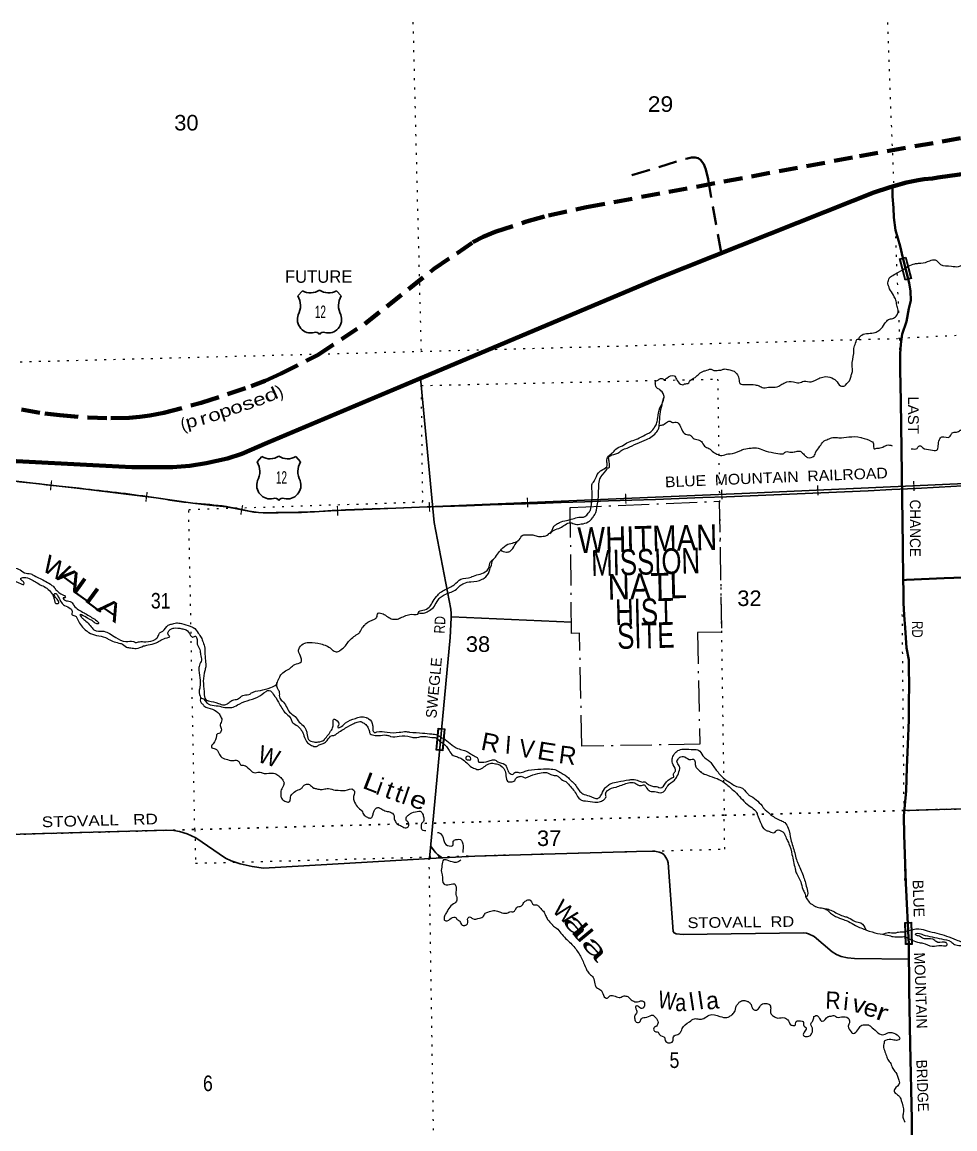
# Model space of a CAD drawing. Header units: feet. Extents: x 505285 to 763886, y -543582 to -353855.
# Drawn here: x 639044 to 649536, y -530933 to -518480 of the extents above; entities that cross this region are included whole.
import ezdxf
from ezdxf.enums import TextEntityAlignment as Align

# ---------------------------------------------------------------- set-up
doc = ezdxf.new("R2010")
doc.units = ezdxf.units.FT
doc.header["$LTSCALE"] = 70
for name, pattern in [('DOT_DASHED', [7.7, 5, -1.2, 0.3, -1.2]), ('DOTTED', [1.5, 0.3, -1.2]), ('MEDIUM_DASHED', [4.5, 3, -1.5])]:
    doc.linetypes.add(name, pattern=pattern)
for name, color, linetype, lineweight in [('16', 7, 'Continuous', 25), ('20', 7, 'Continuous', 70), ('26', 7, 'Continuous', 40), ('27', 7, 'Continuous', 13), ('29', 7, 'Continuous', 25), ('30', 7, 'Continuous', 13), ('31', 7, 'Continuous', 13), ('34', 7, 'Continuous', 25), ('39', 7, 'Continuous', 13), ('44', 7, 'DOT_DASHED', 13), ('49', 7, 'MEDIUM_DASHED', 70), ('50', 7, 'Continuous', 25), ('6', 7, 'DOTTED', 25), ('61', 7, 'Continuous', 13), ('7', 7, 'DOTTED', 13)]:
    doc.layers.add(name, color=color, linetype=linetype, lineweight=lineweight)
doc.layers.add('41', color=7, linetype='Continuous')

msp = doc.modelspace()

# ---------------------------------------------------------------- linework, layer by layer
at = {"layer": '16'}
for p, q in [((641687.7, -523427.62), (641739.01, -523368.86)), ((641930.77, -523362.89), (641930.49, -523363.09)), ((642122.86, -523368.77), (642174.25, -523427.62))]:
    msp.add_line(p, q, dxfattribs=at)
for centre, radius, start, end in [((641830.09, -523211.19), 182.07, 239.97227, 303.45418), ((642031.87, -523211.69), 181.52, 236.33975, 300.08743), ((642031.86, -523211.19), 182.07, 236.54582, 236.59441), ((641494.72, -523538.25), 222.05, 332.97043, 29.75871), ((642367.22, -523538.25), 222.05, 150.24129, 207.02957), ((641833.91, -523693.15), 151.42, 159.09177, 283.81923), ((642028.03, -523693.15), 151.42, 256.18077, 20.90823)]:
    msp.add_arc(centre, radius, start, end, dxfattribs=at)
for centre, major_axis, start_param, end_param in [((641889.25, -523891.96), (-19.56, 51.67), 4.95877769, 6.28318531), ((641972.7, -523891.96), (19.56, 51.67), 0, 1.32637542)]:
    msp.add_ellipse(centre, major_axis=major_axis, ratio=0.929097, start_param=start_param, end_param=end_param, dxfattribs=at)
at = {"layer": '20'}
for points in [[(648833.7, -520329.14), (648870.87, -520318.89), (648992.08, -520283.08), (649123.69, -520259), (649191.5, -520246.9), (649283.48, -520238.08), (649345.34, -520228.16), (651833.48, -519883.35), (651923.39, -519872.58), (652097.15, -519849.23), (652285.12, -519831.45), (652413.3, -519825.53), (652595.9, -519827.98), (652722.59, -519838.16), (652809.39, -519855.57), (653098.13, -519914.98), (653205.09, -519935.79), (653351.01, -519969.29), (653394.61, -519980.47)], [(636133.16, -523159.8), (636544.22, -523215.73), (637315.65, -523316.5), (638184.43, -523388.21), (638734.43, -523401.47), (638979.78, -523422.04), (639839.64, -523465.94), (640277.56, -523486.65), (640736.93, -523488.64), (640931.37, -523472.93), (641114.55, -523442.99), (641355.63, -523388.59), (641516.35, -523338.41), (641801.23, -523215.34), (643511, -522492.96), (643617.86, -522447.56), (646190.58, -521363.78), (648387.02, -520492.16), (648624.72, -520398.63), (648797.32, -520339.19), (648833.7, -520329.14)]]:
    msp.add_lwpolyline(points, dxfattribs=at)
at = {"layer": '26'}
for points in [[(648950.07, -521132.33), (648918.76, -520999.56), (648868.89, -520820.52), (648848.3, -520678.7), (648846.85, -520570.41), (648832.71, -520442.44), (648833.35, -520369.1), (648833.7, -520329.14)], [(648954.84, -524758.33), (648948.69, -524375.16), (648935.92, -523288.17), (648928.54, -522744.7), (648919.25, -522391.89), (648921.48, -522211.25), (648928.09, -522104.72), (648942.54, -521991.93), (648992.14, -521849.98), (649019.51, -521702.69), (649038.72, -521613.83), (649037.32, -521507.53), (649022.29, -521413.7), (648950.07, -521132.33)], [(648954.84, -524758.33), (648989.97, -524756.63), (649413.54, -524736.12), (649854.37, -524722.66)], [(649017.52, -528859.05), (648985.96, -528167.74), (648966.63, -527626.66), (648961.69, -527410.14), (648986.76, -527128.51), (648994.38, -526865.47), (649008.21, -526608.25), (649017.31, -526329.11), (649019.61, -526150.49), (649020.43, -525925.77), (649017.17, -525761.36), (649017.78, -525655.02), (648993.43, -525521.34), (648976.22, -525297.17), (648965.59, -525153.06), (648959.09, -525012.81), (648956.73, -524876.47), (648954.84, -524758.33)], [(649059.15, -532705.62), (649058.73, -532680.41), (649043.77, -531787.07), (649053.21, -530829.86), (649031.99, -529979.9), (649022.3, -529364.31), (649017.52, -528859.05)]]:
    msp.add_lwpolyline(points, dxfattribs=at)
at = {"layer": '29'}
msp.add_line((643874.24, -525170.17), (645223.53, -525230.88), dxfattribs=at)
at = {"layer": '29', "linetype": 'MEDIUM_DASHED', "lineweight": 35}
msp.add_lwpolyline([(645903.61, -520201.08), (646527.07, -520013.16), (646574.53, -520002.22), (646613.86, -520002.22), (646647.58, -520010.66), (646675.42, -520030.83), (646712.2, -520078.13), (646734.68, -520139.98), (646758.78, -520245.17), (646908.2, -521079)], dxfattribs=at)
at = {"layer": '29'}
for points in [[(643525.03, -522486.67), (643679.25, -524110.15), (643867.73, -525085.48), (643871.37, -525132.86), (643871.37, -525182.69), (643859.44, -525403.65), (643624.87, -527891.87)], [(648970.13, -527351.14), (651470.38, -527280.71)], [(638604.95, -527627.51), (640666.7, -527572.83), (640751.14, -527575), (640815.14, -527587.1), (640898.37, -527611.83), (640996.64, -527659.27), (641331.17, -527886.77), (641394.17, -527917.3), (641496.32, -527951.64), (641630.17, -527980.12), (641758.9, -527998.33), (643701.37, -527887.51), (644134.95, -527863.68), (644650.25, -527848.51), (645955.82, -527811.68), (646132.83, -527809.53), (646173.97, -527812.78), (646210.69, -527819.26), (646231.34, -527826.86), (646245.41, -527834.44), (646262.74, -527847.44), (646274.61, -527860.49), (646297.38, -527897.27), (646303.87, -527913.52), (646310.07, -527938.92), (646367.55, -528712), (646378.57, -528729.2), (646400.22, -528740.04), (646481.22, -528745.1), (647831.33, -528727.13), (647867.1, -528731.37), (647890.92, -528737.87), (647953.43, -528769.86), (648155.34, -528943.09), (648202.7, -528971.85), (648255.7, -528992.75), (648328.27, -529008.68), (648405.03, -529016.32), (649019.08, -529023.74)], [(643638.43, -527748.07), (643676.97, -527805.62), (643696.49, -527828.47), (643715.98, -527846.35), (643771.06, -527885.61)]]:
    msp.add_lwpolyline(points, dxfattribs=at)
at = {"layer": '31'}
for p, q in [((643799.57, -526430.44), (643775.19, -526679.25)), ((643750.06, -526551.19), (643750.45, -526551.23)), ((643775.19, -526679.25), (643700.55, -526671.94))]:
    msp.add_line(p, q, dxfattribs=at)
msp.add_lwpolyline([(643700.55, -526671.94), (643724.93, -526423.13), (643799.57, -526430.44)], dxfattribs=at)
msp.add_lwpolyline([(643709.29, -526664.75), (643732.11, -526431.87), (643790.82, -526437.62), (643768, -526670.5)], close=True, dxfattribs=at)
at = {"layer": '34'}
msp.add_lwpolyline([(651480.82, -523590.65), (647230.78, -523778.91), (642980.42, -523960.71), (642781.12, -523968.82), (642581.8, -523976.91), (642383.59, -523987.48), (642185.33, -523997.07), (642054.05, -523999.67), (641922.72, -524001.09), (641838.51, -524002.22), (641754.34, -524002.22), (641650.41, -523992.78), (641341.03, -523932.62), (641152.77, -523914.23), (640964.71, -523893.97), (640757.21, -523863.98), (640549.62, -523834.45), (640154.97, -523783.62), (639760.15, -523734.22), (639164.12, -523666.08), (638568.35, -523596.15)], dxfattribs=at)
msp.add_spline([(667851.07, -518801.31), (667360.82, -518963.27), (666901.41, -519085.96), (665932.35, -519391.09), (664837.83, -519724.22), (663857.01, -520037.75), (661182.33, -520883.73), (656947.65, -522181.83), (654639.87, -522896.06), (653017.61, -523408.31), (652878.63, -523452.78), (652741.52, -523493.19), (652653.75, -523507.98), (652512.13, -523532.47), (652279.95, -523547.77), (651863.06, -523556.82), (651480.75, -523580.84), (642980.61, -523957.79), (642582, -523974.32), (642185.53, -523994.8), (641922.92, -523999.03), (641754.48, -524000.3), (641341.08, -523931.04), (640964.79, -523892.7), (640549.7, -523833.51), (639760.27, -523733.93), (638568.49, -523596.83), (637754.35, -523477.97), (636928.53, -523369.51), (636546.21, -523331.38), (636141.15, -523271.89)], degree=3, dxfattribs=at)
at = {"layer": '39'}
for p, q in [((648884.74, -521302.14), (648942.98, -521269.34)), ((644071.76, -526743.63), (644053.71, -526740.26))]:
    msp.add_line(p, q, dxfattribs=at)
for points in [[(648942.98, -521269.34), (649083.84, -521199.23), (649125.78, -521193.8), (649153.83, -521192.84), (649255.2, -521165.38), (649313.04, -521155.4), (649372.92, -521205.47), (649495.95, -521225.35), (649578.38, -521230.58), (649613.83, -521211.34), (649642.38, -521166.3), (649673.56, -521139.19), (649715.97, -521147.78), (649771.43, -521185.97), (649817.58, -521186.42), (649823.67, -521188.21), (649863.33, -521174.85), (649886.76, -521156.02), (649911.58, -521119.12), (649926.99, -521100.57), (649966.21, -521015.09), (650020.51, -521019.27), (650054.23, -521008.1), (650092.37, -521008.82), (650166.65, -521010.32), (650222.47, -521000.42), (650288.9, -520948.08), (650335.18, -520952.52), (650451.94, -520964.6), (650459.95, -520964.33), (650520.2, -520966.3), (650591.99, -520953.85), (650609.88, -520949.24), (650639.13, -520924.21), (650703.31, -520924.04), (650735.64, -520930.96)], [(648454.79, -522047.97), (648464.07, -522025.62), (648487.29, -522000.79), (648562.88, -521982.21), (648640.76, -521971.55), (648680.14, -521950.19), (648722.93, -521910.67), (648768.76, -521843.01), (648790.26, -521826.25), (648836.01, -521814.68), (648875.19, -521787.31), (648896.98, -521720.45), (648883.06, -521664.83), (648873.06, -521607.06), (648847.39, -521559.85), (648845.18, -521553.92), (648800.5, -521479.29), (648789.33, -521445.61), (648780.77, -521429.87), (648783.76, -521399.72), (648804.23, -521352.94), (648821.86, -521340.32), (648884.74, -521302.14)], [(646185.95, -522515.46), (646217.33, -522494.37), (646235.23, -522489.75), (646267.7, -522500.67), (646295.27, -522485.72), (646376.6, -522458.92), (646403.94, -522496.06), (646450, -522552.61), (646476.31, -522559.73), (646496.08, -522551.05), (646541.82, -522539.48), (646551.3, -522523.13), (646613.91, -522476.93), (646658.7, -522437.35), (646715.79, -522405.36), (646727.74, -522402.95), (646793.37, -522386.71), (646825.91, -522399.63), (646845.95, -522398.95), (646903.98, -522394.99), (646939.71, -522383.76), (646990.08, -522390.07), (647038.64, -522402.45), (647063.23, -522417.64), (647105.89, -522492.33), (647119.82, -522547.96), (647184.35, -522557.8), (647290.81, -522562.21), (647333.3, -522572.79), (647382.14, -522593.18), (647460.14, -522586.53), (647470.16, -522586.19), (647556.11, -522577.27), (647579.67, -522562.45), (647622.94, -522536.94), (647720.91, -522527.61), (647781.43, -522537.59), (647837.06, -522521.68), (647919.47, -522526.9), (647961.08, -522511.47), (648018.29, -522483.49), (648084.01, -522469.24), (648171.12, -522494.34), (648197.84, -522513.48), (648249.98, -522571.81), (648270.22, -522577.14), (648298.14, -522572.19), (648305.88, -522563.91), (648359.79, -522497.97), (648370.32, -522453.54), (648382.98, -522413.04), (648380.59, -522343), (648398.14, -522210.17), (648403.63, -522135.86), (648423.63, -522075.08), (648438.7, -522046.51), (648454.79, -522047.97)], [(649042.97, -523280.04), (649048.39, -523280.08), (649112.44, -523275.91), (649129.72, -523253.29), (649147.62, -523248.67), (649176.48, -523271.74), (649263.39, -523290.84), (649331.79, -523296.54), (649348.18, -523247.9), (649361.83, -523177.32), (649390.86, -523146.28), (649477.15, -523147.37), (649490.56, -523128.88), (649505.71, -523102.32), (649553.52, -523092.69), (649596.99, -523073.19), (649606.8, -523066.85), (649661.54, -523024.92), (649713.02, -523005.15), (649810.72, -522987.82), (649916.44, -522970.21), (649996.2, -522897.39), (650031.72, -522880.17), (650135.84, -522874.64), (650253.89, -522924.74), (650278.2, -522931.93), (650299.9, -522921.18), (650355.69, -522851.17), (650389.44, -522781.92), (650433.42, -522718.31), (650439.22, -522712.11), (650454.98, -522703.56), (650543.61, -522714.58), (650577.61, -522711.43), (650613.06, -522692.2), (650645.28, -522637.02), (650695.87, -522591.23), (650755.1, -522563.17), (650867.23, -522557.38), (650912.07, -522577.9), (650962.08, -522574.21), (651052.18, -522569.16), (651110.7, -522579.2), (651195.32, -522590.36), (651203.95, -522608.1), (651208.16, -522613.96), (651238.6, -522683.06), (651264.92, -522690.18), (651278.74, -522683.71), (651322.48, -522672.21), (651389.56, -522697.99), (651533.33, -522679.11), (651595.38, -522675), (651653.83, -522683.05), (651765.89, -522675.24), (651815.58, -522661.54), (651844.07, -522614.5), (651844.85, -522578.41), (651882.18, -522497), (651893.73, -522482.59), (651923.38, -522469.57), (651929.39, -522469.36), (652045.88, -522473.43), (652096.31, -522481.75), (652173.97, -522465.1), (652287.43, -522439.22), (652299.38, -522436.81), (652300.78, -522418.74), (652328.01, -522393.77), (652375.55, -522376.13), (652386.34, -522339.71), (652423.32, -522306.4), (652461.53, -522309.12), (652517.83, -522313.22), (652567.44, -522297.52), (652575.4, -522295.24), (652699.21, -522279.04), (652723.59, -522288.23), (652756.81, -522321.17), (652801.77, -522345.69), (652820.08, -522353.08), (652869.69, -522337.39), (652900.87, -522310.29), (652922.02, -522283.52), (653008.54, -522232.51), (653049.74, -522205.07), (653076.26, -522218.2), (653086.89, -522235.87), (653107.14, -522241.2), (653113.15, -522240.99), (653144.93, -522231.9), (653179.06, -522232.75), (653216.72, -522219.47), (653299.79, -522184.6), (653350.44, -522140.81), (653455.85, -522055.1)], [(645305.49, -524049.92), (645373.47, -524043.61), (645412.32, -524006.24), (645435.2, -523971.4), (645448.44, -523888.81), (645456.5, -523772.33), (645450.18, -523704.42), (645460.97, -523668), (645478.25, -523645.37), (645482.05, -523639.23), (645527.2, -523551.55), (645558.38, -523524.45), (645619.13, -523482.32), (645626.12, -523452.04), (645621.43, -523432.16), (645627.67, -523379.85), (645682.07, -523327.93), (645720.78, -523286.55), (645795.61, -523245.94), (645864.45, -523205.54), (645935.83, -523181.09), (646068.02, -523116.51), (646115.3, -523090.87), (646157.67, -523039.34), (646161.47, -523033.2), (646183.95, -522986.36), (646194.13, -522931.92), (646218.43, -522820.91), (646264.63, -522705.14), (646252.98, -522657.45), (646199.04, -522605.18), (646184.67, -522595.65), (646167.08, -522550.16), (646166.4, -522530.15), (646175.94, -522515.81), (646177.94, -522515.73)], [(645635.55, -523375.58), (645657.05, -523358.83), (645744.31, -523329.82), (645791.31, -523296.18), (645850.66, -523272.13), (645961.24, -523220.3), (646066.06, -523176.68), (646183.42, -523088.56), (646204.09, -523047.79), (646213.72, -522977.34), (646223.93, -522864.8), (646248.37, -522757.78), (646260.55, -522703.27)], [(646217.09, -523017.3), (646254.96, -523010), (646303.96, -522976.29), (646331.87, -522971.34), (646370.49, -522986.05), (646402.41, -522980.97), (646424.93, -522994.23), (646472.01, -523080.79), (646519.52, -523121.25), (646559.8, -523125.9), (646580.72, -523151.24), (646684.61, -523197.81), (646720.58, -523252.69), (646767.55, -523277.14), (646819.07, -523317.48), (646874.2, -523345.66), (646884.28, -523347.32)], [(646880.4, -523351.46), (646914.67, -523356.31), (646982.26, -523338), (647006.3, -523337.18), (647115.47, -523303.43), (647163.01, -523285.8), (647242.81, -523273.08), (647304.93, -523270.98), (647382.02, -523296.42), (647499.38, -523326.5), (647592.1, -523339.39), (647612, -523334.71), (647619.61, -523322.43), (647633.36, -523313.95), (647695.75, -523319.85), (647729.67, -523314.7), (647735.68, -523314.5), (647787.57, -523306.73), (647814.16, -523321.86), (647847.45, -523356.79), (647878.25, -523377.79), (647951.91, -523361.27), (647972.45, -523316.49), (648018.42, -523252.84), (648054.79, -523201.52), (648108, -523173.67), (648163.48, -523153.76), (648231.82, -523157.45), (648343.81, -523147.65), (648476.39, -523153.19), (648488.55, -523156.78), (648598.25, -523197.14), (648614.82, -523212.61), (648622.94, -523274.44), (648627.16, -523280.31), (648645.12, -523277.7), (648695.07, -523272.01), (648756.37, -523245.89), (648816.41, -523241.86), (648831.35, -523249.56)], [(644978.82, -524235.29), (645027.68, -524197.57), (645096.93, -524169.18), (645151.93, -524135.27), (645213.36, -524113.15), (645266.07, -524129.4), (645332.19, -524127.16), (645411.65, -524104.43), (645458.23, -524058.77), (645484.99, -524019.8), (645513.71, -523920.66), (645528.56, -523767.89), (645543.55, -523619.12), (645554.75, -523594.69), (645625.95, -523506.14), (645633.63, -523495.85), (645641.57, -523493.59), (645649.96, -523445.22), (645642.38, -523399.39), (645635.55, -523375.58)], [(640932.88, -525276.46), (640968.88, -525290.76), (641025.3, -525356.97), (641056.99, -525403.97), (641078.8, -525455.33), (641097.22, -525524.82), (641098.65, -525566.85), (641106.01, -525664.77), (641108.39, -525734.81), (641097.87, -525779.24), (641081.73, -525893.99), (641089.77, -526011.93), (641100.37, -526087.7), (641115.15, -526109.23), (641133.38, -526114.63), (641141.46, -526116.36), (641250.82, -526146.7), (641313.55, -526162.62), (641353.27, -526151.25), (641370.83, -526136.63), (641414.02, -526109.12), (641465.77, -526097.35), (641487.4, -526084.6), (641540.48, -526052.75), (641608.25, -526040.43), (641618, -526032.08), (641723.24, -526000.48), (641840.42, -525966.45), (641903.45, -525932.26), (641925.64, -525877.41), (641929.45, -525871.27), (641953.99, -525826.36), (642004.59, -525780.57), (642063.6, -525746.51), (642110.39, -525706.86), (642181.63, -525678.4), (642184.21, -525636.24), (642153.36, -525555.14), (642164.15, -525518.72), (642224.56, -525466.59), (642274.44, -525458.88), (642403.42, -525476.55), (642519.6, -525530.71), (642542.4, -525551.98), (642586.95, -525564.49), (642628.34, -525543.06), (642634.22, -525538.85), (642680.94, -525497.2), (642715.43, -525449.95), (642816.9, -525366.38), (642842.26, -525345.48), (642872.41, -525288.36), (642891.83, -525269.67), (642913.11, -525246.91), (643005.78, -525199.69), (643031.22, -525180.8), (643047.61, -525132.16), (643073.59, -525129.28), (643181.89, -525187.72), (643238.48, -525199.82), (643290.23, -525188.05), (643300.11, -525183.71), (643361.39, -525157.59), (643421.1, -525143.55), (643502.83, -525128.75), (643502.63, -525122.75), (643551.91, -525097.04), (643622.94, -525062.58), (643657.43, -525015.33), (643703.14, -524943.67), (643734.1, -524910.55), (643850.06, -524840.51), (643905.2, -524810.59), (643977.3, -524748.05), (644094.82, -524724.04), (644104.7, -524719.69), (644251.33, -524666.64), (644290.11, -524627.26), (644313.64, -524552.33), (644356.42, -524512.82), (644402.46, -524451.16), (644435.22, -524411.98), (644507.51, -524355.43), (644634.17, -524305.07), (644676.48, -524251.54), (644716.56, -524250.18), (644786.74, -524249.81), (644837.39, -524264.12), (644903.64, -524265.88), (644963, -524241.83), (644968.81, -524235.63), (644986.49, -524225.01), (645020.37, -524159.75), (645045.67, -524136.86), (645086.93, -524111.42), (645168.33, -524086.62), (645305.49, -524049.92)], [(644423.4, -524418.39), (644490.48, -524444.17), (644528.28, -524434.87), (644545.9, -524422.25), (644599.34, -524342.3), (644622.36, -524311.48)], [(643503.31, -525128.39), (643559.07, -525130.86), (643610.48, -525109.08), (643669.15, -525065.02), (643711.05, -524999.49), (643745.61, -524954.24), (643792.75, -524924.6), (643856.05, -524898.41), (643913.33, -524872.43), (643971.73, -524820.37), (644012.99, -524794.93), (644090.59, -524776.27), (644220.07, -524749.84), (644241.64, -524735.09), (644297.35, -524663.08), (644311.74, -524614.5), (644315.55, -524608.37), (644339, -524531.44), (644350.61, -524519.02)], [(638346.91, -524754.56), (638437.58, -524707.41), (638548.62, -524669.58), (638645.84, -524638.24), (638752.12, -524578.54), (638810.08, -524572.56), (638858.65, -524584.94), (638972.35, -524625.16), (639002.75, -524634.15), (639070.37, -524675.94), (639141.04, -524689.56), (639179.8, -524708.29), (639310.41, -524773.99), (639378.11, -524817.76), (639411.26, -524848.7), (639415.47, -524854.56), (639455.04, -524897.3), (639508.22, -524927.55), (639528.8, -524942.88), (639529.35, -524958.9), (639505.24, -524957.7), (639511.86, -524975.51), (639538.46, -524990.64), (639597.17, -525006.68), (639626.59, -525045.76), (639739.66, -525126.07), (639852.32, -525194.37), (639870.75, -525205.77), (639902.24, -525246.78), (639894.36, -525251.05), (639857.76, -525236.26), (639851.54, -525230.46), (639747.17, -525169.89), (639694.26, -525147.64), (639713.45, -525181.05), (639736.18, -525200.32), (639831.75, -525297.25), (639850.47, -525316.65), (639963.41, -525334.86), (640026.48, -525360.77), (640096.18, -525404.49), (640210.09, -525450.71), (640296.31, -525449.79), (640320.69, -525458.99), (640362.56, -525451.56), (640430.82, -525453.25), (640436.83, -525453.04), (640540.2, -525425.5), (640571.23, -525394.4), (640595.71, -525347.48), (640625.28, -525332.46), (640687.22, -525266.24), (640724.88, -525252.95), (640778.63, -525241.11), (640837.01, -525247.14), (640934.76, -525276.65)], [(638346.2, -524792.65), (638414.05, -524782.34), (638447.64, -524767.17), (638496.98, -524743.46), (638526.96, -524740.44), (638588.39, -524718.33), (638661.84, -524695.8), (638708.06, -524698.23), (638812.87, -524712.72), (638922.56, -524753.07), (639032.46, -524799.44), (639062.79, -524806.42), (639059.82, -524778.47), (639030.89, -524753.41), (639028.47, -524741.47), (639034.28, -524735.26), (639068.14, -524728.1), (639139.02, -524747.73), (639247.46, -524810.18), (639306.65, -524840.23), (639364.53, -524890.35), (639398.77, -524953.31), (639408.09, -524991.06), (639423.14, -525020.6), (639455.06, -525015.51), (639437.53, -524972.03), (639406.1, -524933.02), (639403.55, -524917.08), (639423.32, -524908.39), (639444.38, -524937.73), (639450.66, -524945.53), (639484.98, -525010.49), (639520.2, -525043.35), (639589.68, -525081.07), (639607.08, -525120.55), (639601.89, -525144.76), (639636.5, -525159.62), (639672.4, -525212.5), (639710.58, -525273.31), (639768.66, -525329.44), (639793.32, -525346.63), (639880.77, -525381.74), (639979.83, -525404.43), (640012.51, -525421.35), (640148.59, -525470.83), (640156.67, -525472.56), (640218.22, -525512.55), (640264.64, -525520.99), (640327.02, -525526.89), (640410.35, -525500.02), (640460.1, -525488.32), (640551.72, -525465.17), (640673.96, -525406.94), (640703.67, -525395.92), (640684.69, -525368.51), (640689.67, -525338.29), (640716.77, -525309.32), (640750.49, -525298.16), (640838.99, -525305.18), (640887.62, -525319.56), (640935.68, -525376.03), (640940.03, -525385.9), (640957.19, -525397.32)], [(640957.86, -525398.24), (640958.54, -525399.3), (640990.25, -525388.2), (641009.24, -525415.61), (641011.93, -525435.55), (641013.43, -525479.57), (641041.59, -525540.73), (641051.52, -525596.49), (641059.65, -525658.33), (641037.52, -525715.17), (641032.46, -525743.39), (641042.36, -525857.26), (641043.98, -525963.39), (641035.46, -526007.75), (641051.42, -526081.11)], [(641052.01, -526081.32), (641090.83, -526102.04), (641128.39, -526144.85), (641159.07, -526161.84), (641249.77, -526174.8), (641322.52, -526190.36), (641364.66, -526190.93), (641400.79, -526191.72), (641466.02, -526163.46), (641576.72, -526115.63), (641691.7, -526075.67), (641787.76, -526010.3), (641805.45, -525999.69), (641835.71, -526004.68), (641877.56, -526055.34), (641883.84, -526063.14), (641939.14, -526155.43), (642021.23, -526268.86), (642064.95, -526315.45), (642082.42, -526356.94), (642098.92, -526370.4), (642152.45, -526410.66), (642192.22, -526459.4), (642254.82, -526589.51), (642297.92, -526618.11), (642354.5, -526630.21), (642386.02, -526613.11), (642431.62, -526597.55), (642474.54, -526562.03), (642530.86, -526508.03), (642564.72, -526500.87), (642570.6, -526496.66), (642682.41, -526422.76), (642774.94, -526371.53), (642826.42, -526351.76), (642854.47, -526350.81), (642881, -526363.94), (642899.44, -526375.33), (642930.85, -526414.34), (642950.59, -526463.76), (642953.14, -526479.7), (643000.11, -526504.15), (643056.41, -526508.26), (643136.42, -526501.54), (643174.9, -526512.25), (643189.13, -526517.78), (643285.3, -526514.53), (643411.94, -526522.25), (643440.26, -526529.31), (643530.21, -526520.25), (643566.22, -526517.03), (643650.91, -526530.19), (643701.21, -526534.49), (643752.99, -526582.82), (643779.59, -526597.95), (643846.43, -526675.83), (643890.42, -526730.43), (643941.18, -526748.74), (643988.02, -526769.2), (644045.76, -526815.33), (644051.98, -526821.13), (644097.48, -526861.66), (644148.39, -526883.97), (644166.7, -526891.37), (644194.61, -526886.42), (644251.55, -526850.43), (644306.71, -526820.51), (644367.01, -526824.48), (644395.34, -526831.53), (644476.14, -526906.93), (644516.36, -527027.79), (644544.47, -527028.83), (644584.07, -527013.47), (644606.96, -526978.63), (644618.84, -526974.23), (644626.79, -526971.95), (644664.71, -526966.66), (644701.39, -526983.45), (644735.11, -526972.29), (644844.22, -526936.53), (644923.95, -526921.82), (644962.37, -526930.53), (645017.35, -526954.71), (645055.55, -526957.43), (645084.29, -526976.49), (645135.81, -527016.82), (645160.19, -527026.02), (645189.27, -527055.08), (645275.23, -527164.36), (645311.2, -527219.24), (645345.94, -527238.09), (645374.19, -527243.15), (645380.21, -527242.95), (645487.01, -527257.36), (645550.92, -527249.18), (645590.24, -527225.81), (645613.26, -527194.99)], [(641907.51, -525927.27), (641910.75, -525970.07), (641929.81, -525999.48), (641936.77, -526027.3), (641940.75, -526085.26), (641982.47, -526131.93), (642064.98, -526257.36), (642114.35, -526293.75), (642160.62, -526356.29), (642216.56, -526408.49), (642235.69, -526439.89), (642247.06, -526479.58), (642265.55, -526551.08), (642324.68, -526579.12), (642374.83, -526579.43), (642440.21, -526555.18), (642446.01, -526548.97), (642522.74, -526446.2), (642543.14, -526397.42), (642543.03, -526335.31), (642548.63, -526323.11), (642568.81, -526326.43), (642601.24, -526395.45), (642595.51, -526403.67), (642595.99, -526417.67), (642614.02, -526417.06), (642682.44, -526364.66), (642793.07, -526314.83), (642850.69, -526298.85), (642915.08, -526304.68), (642923.23, -526308.41), (642941.61, -526317.81), (642986.27, -526392.43), (642987.84, -526438.45), (643005.03, -526471.93), (643034.95, -526466.91), (643149.42, -526471.05), (643285.81, -526470.43), (643363.81, -526463.78), (643402.08, -526468.49), (643548.89, -526479.55), (643653.55, -526490.03), (643710.06, -526500.14), (643765.32, -526532.33), (643802.07, -526551.11), (643876.37, -526612.71), (643882.53, -526616.5), (643927.69, -526647.03), (643990.55, -526666.94), (644045.4, -526687.11), (644100.73, -526721.31), (644153.91, -526751.56), (644172.82, -526776.97), (644177.79, -526804.84), (644185.88, -526806.58), (644285.78, -526795.17), (644335.46, -526781.47), (644375.87, -526790.12), (644394.38, -526803.52), (644473.62, -526832.89), (644497.01, -526872.17), (644501.36, -526882.04), (644512.41, -526911.72), (644522.9, -526925.38), (644565.66, -526943.97), (644575.26, -526931.62), (644594.89, -526918.94), (644641.25, -526925.38), (644702.88, -526909.27), (644844.52, -526886.44), (644974.82, -526884.03), (645053.5, -526897.39), (645106.68, -526927.65), (645190.88, -526984.91), (645224.24, -527021.83), (645230.38, -527025.63), (645307.99, -527125.18), (645349.36, -527161.85), (645422.44, -527187.42), (645519.64, -527214.19), (645550.81, -527187.08), (645594.16, -527105.47), (645629.14, -527072.24), (645668.38, -527046.86), (645745.98, -527028.21), (645869.59, -527005.99), (645911.6, -527002.56), (645978.25, -527016.34), (646020.88, -527030.93), (646046.85, -527028.04), (646088.02, -527058.7), (646094.1, -527060.5), (646132.78, -527077.22), (646193.23, -527085.19), (646219.68, -527096.31), (646291.64, -527029.77), (646376.01, -526974.82)], [(641051.8, -526075.32), (641056, -526139.28), (641080.79, -526160.49), (641089.21, -526172.22), (641186.81, -526210.99), (641258.85, -526264.64), (641284.4, -526307.85), (641291.22, -526331.66), (641271.03, -526386.44), (641275.65, -526404.32), (641283.36, -526454.14), (641256.34, -526485.11), (641232.64, -526495.93), (641230.98, -526506), (641192.05, -526599.49), (641178.56, -526615.97), (641174.77, -526622.11), (641173.23, -526636.18), (641216.06, -526656.77), (641255.83, -526705.51), (641289.6, -526754.45), (641354.6, -526778.3), (641419.19, -526790.13), (641461.2, -526786.7), (641483.99, -526807.96), (641498.97, -526835.5), (641541.39, -526844.09), (641567.92, -526857.21), (641632.07, -526915.14), (641648.44, -526924.6), (641710.41, -526918.5), (641734.66, -526923.69), (641742.82, -526927.42), (641845.2, -526929.96), (641897.64, -526938.2), (641942.94, -526972.73), (641976.29, -527009.66), (641989.41, -527041.28), (641980.62, -527077.63), (641954.48, -527134.62), (641954.12, -527182.71), (641956.8, -527202.65), (641988.15, -527239.65), (642032.84, -527256.17), (642044.79, -527253.77), (642060.14, -527233.21), (642072.19, -527174.7), (642078, -527168.5), (642105.22, -527143.53), (642164.37, -527113.48), (642188.01, -527100.66), (642207.16, -527073.96), (642256.64, -527054.26), (642274.87, -527059.64), (642324.32, -527098.04), (642358.73, -527106.89), (642407.15, -527115.26), (642460.97, -527105.43), (642490.95, -527102.41), (642565.84, -527121.91), (642573.86, -527121.64), (642676.24, -527124.18), (642770.27, -527116.99), (642780.9, -527134.66), (642769.48, -527211.17), (642783.13, -527258.8), (642827.39, -527321.41), (642873.11, -527367.94), (642881.94, -527391.68), (642900.65, -527411.08), (642937.47, -527431.88), (642969.67, -527434.8), (642988.67, -527404.09), (642999.4, -527365.67), (643028.02, -527322.62), (643060.01, -527319.54), (643068.16, -527323.27), (643111.12, -527347.86), (643163.83, -527364.1), (643210.6, -527382.56), (643223.23, -527400.16), (643228.39, -527434.04), (643241.78, -527473.66), (643277.21, -527512.53), (643299.51, -527519.78), (643352.57, -527546.03), (643374.54, -527543.29), (643391.75, -527518.66), (643390.86, -527492.65), (643363.59, -527457.5), (643376.18, -527415.01), (643383.99, -527408.73), (643411.29, -527385.78), (643488.67, -527361.11), (643520.73, -527360.03), (643543.45, -527379.29), (643558.98, -527422.84)], [(644053.71, -526740.26), (644039.43, -526747.42), (644036.25, -526771.57), (644068.71, -526782.49), (644086.74, -526781.88), (644085.85, -526755.87), (644071.43, -526743.42)], [(645613.26, -527194.99), (645607.96, -527157.1), (645628.91, -527124.33), (645725.92, -527086.98), (645848.78, -527042.76), (645878.62, -527035.74), (645930.93, -527039.98), (645967.73, -527060.77), (646002.2, -527071.63), (646040, -527062.33), (646063, -527089.6), (646071.42, -527101.34), (646104.57, -527132.27), (646175.03, -527139.9), (646203.43, -527148.95), (646270.93, -527128.64), (646286.07, -527102.08), (646305.16, -527073.39), (646381.18, -527008.71), (646409.94, -526969.66), (646437.61, -526898.6), (646442.59, -526868.38), (646421.12, -526827.04), (646411.82, -526789.29), (646415.62, -526783.15), (646442.65, -526752.19), (646496.67, -526748.35), (646563.88, -526778.13), (646595.8, -526773.05), (646622.85, -526860.28), (646643.77, -526885.61), (646683.13, -526922.35), (646752.41, -526954.06), (646860.03, -526992.49), (646945.88, -527039.67), (646983.04, -527070.47), (647078.27, -527157.4), (647217.35, -527294.94), (647283.24, -527344.8), (647310.72, -527385.94), (647312.93, -527391.87), (647359.02, -527508.52), (647382.56, -527551.8), (647413.43, -527574.8), (647451.98, -527587.52), (647508.56, -527599.62), (647535.66, -527570.65), (647561.77, -527571.77), (647592.37, -527586.77), (647619.44, -527615.91), (647645.59, -527677.13), (647669.26, -527724.41), (647703.48, -527845.46), (647739.05, -528006.54), (647741.4, -528016.47), (647757.06, -528064.02), (647802.2, -528152.65), (647825.17, -528238.03), (647846.7, -528281.37), (647859.38, -528332.01)], [(646376.01, -526974.82), (646370.78, -526938.94), (646391.86, -526910.18), (646367.3, -526836.88), (646356.97, -526769.11), (646375.43, -526722.41), (646396.59, -526695.64), (646449.73, -526665.8), (646481.65, -526660.71), (646487.67, -526660.51), (646600.14, -526664.71), (646650.5, -526671.01), (646700.83, -526735.43), (646779.28, -526800.88), (646814.92, -526845.76), (646892.53, -526945.31), (646973.19, -527016.71), (647010.07, -527039.5), (647063.39, -527073.76), (647134.33, -527095.4), (647154.78, -527106.73), (647213.2, -527172.87), (647241.86, -527189.93), (647380.67, -527319.46), (647384.88, -527325.33), (647455.25, -527389.06), (647466.03, -527403.39)], [(643537.46, -527497.7), (643539.71, -527563.74), (643552.08, -527573.33), (643586.28, -527575.58)], [(643558.98, -527422.84), (643562.42, -527464.79), (643537.46, -527497.7)], [(647466.7, -527403.71), (647580.2, -527464.96), (647623.09, -527487.56), (647661.26, -527548.37), (647689.74, -527677.63), (647734.92, -527826.36), (647753.54, -527901.86), (647777.55, -527959.16), (647834.49, -528099.47), (647873.32, -528238.4), (647872.11, -528320.58), (647860.5, -528332.99)], [(643717.67, -527597.39), (643747.93, -527610.77), (643784.3, -527677.66), (643797.76, -527719.28), (643869.04, -527750.92), (643886.87, -527744.31), (643893.32, -527698.01), (643922.75, -527678.98), (643985.21, -527686.88), (644000.53, -527724.43), (644000.3, -527823.9)], [(643977.65, -527910.77), (643935.42, -527932.99), (643897.36, -527934.28), (643826.34, -527910.64), (643784.13, -527908.07), (643766.15, -527968.77), (643760.73, -528045.09), (643769.76, -528074.84), (643789.4, -528180.36), (643811.72, -528187.61), (643887.51, -528175.03), (643905.62, -528176.42), (643920.26, -528193.96), (643926.21, -528309.95), (643928.42, -528315.88), (643930.33, -528371.91), (643881.54, -528411.63), (643833.36, -528469.36), (643810.68, -528510.2), (643792.08, -528552.91), (643795.24, -528586.86), (643825.5, -528591.84), (643886.45, -528555.72), (643926.73, -528560.36), (643931.07, -528570.24), (643961.95, -528593.23), (643985.35, -528632.5), (644005.86, -528645.83), (644021.89, -528645.29), (644027.83, -528643.09), (644053.33, -528626.2), (644061.03, -528557.82), (644076.79, -528549.27), (644111.53, -528568.13), (644189.53, -528561.48), (644232.93, -528539.97), (644257.75, -528503.07), (644283.52, -528494.19), (644345.09, -528476.08), (644377.27, -528478.99), (644423.97, -528495.44), (644494.5, -528505.07), (644542.11, -528489.43), (644576.18, -528488.28), (644595.32, -528461.58), (644599.12, -528455.44), (644604.73, -528443.24), (644660.28, -528425.33), (644687.03, -528386.35), (644722.28, -528361.12), (644756.27, -528357.97), (644773.05, -528379.44), (644790.04, -528406.9), (644840.53, -528417.22), (644867.54, -528444.36), (644907.03, -528485.08), (644932.72, -528532.3), (644954.32, -528577.65), (645008.53, -528637.92), (645012.74, -528643.78), (645053.89, -528674.45), (645104.03, -528732.85), (645214.17, -528845.32), (645300, -528950.6), (645360.05, -529064.77), (645397.05, -529149.66), (645426.46, -529188.73), (645465.96, -529229.47), (645484.51, -529302.97), (645505.98, -529344.31), (645555.09, -529372.7), (645569.87, -529394.24), (645604.17, -529459.19), (645624.41, -529464.51), (645639.96, -529449.96), (645645.77, -529443.76), (645685.49, -529432.39), (645744.35, -529452.44), (645772.47, -529453.49), (645814.06, -529438.06), (645856.41, -529444.64)], [(647860.27, -528331.79), (647898.27, -528381.8), (647945.64, -528418.26), (647988.47, -528438.85), (648049.05, -528450.83), (648101.96, -528473.07), (648149.54, -528515.54), (648192.56, -528542.13), (648284.1, -528579.1), (648338.94, -528599.29), (648418.71, -528644.66), (648542.84, -528696.56), (648666.48, -528734.45), (648779.5, -528754.66), (648842.23, -528770.58), (648914.56, -528774.13), (648920.57, -528773.94), (648973.94, -528769.31)], [(648051.82, -528451.41), (648113.64, -528462.66), (648166.55, -528484.91), (648292.88, -528542.74), (648337.51, -528557.26), (648413.13, -528598.77), (648477.94, -528616.62), (648533.46, -528692.17)], [(648721.59, -528743.66), (648786.5, -528724.38), (648862.83, -528727.81), (648900.63, -528718.51), (648973.97, -528716.03)], [(648973.23, -528716.05), (649096.02, -528683.85), (649132.08, -528682.63), (649225.14, -528705.52), (649332.34, -528731.95), (649441.76, -528764.31), (649551.52, -528806.67), (649685.46, -528852.23), (649713.92, -528863.28), (649745.47, -528906.29), (649800.11, -528920.47), (649806.12, -528920.26), (649840.59, -528931.12), (649876.38, -528921.9), (649910.58, -528924.74), (649978.05, -528962.53), (649999.19, -528993.87), (649991.99, -529018.15), (649983.33, -529058.51), (649994.17, -529082.19), (649982.56, -529094.6), (649958.65, -529099.42), (649950.5, -529095.7), (649948.01, -529081.75), (649901.62, -529015.2), (649834.35, -528983.43), (649826.27, -528981.69), (649808.02, -528976.3), (649802.43, -528988.51), (649850.35, -529040.98), (649856.92, -529051.76), (649860.91, -529056.65), (649861.59, -529076.66), (649837.62, -529079.47), (649789.42, -529019), (649785.08, -529009.13), (649766.77, -529001.74), (649778.77, -529059.43), (649791.67, -529085.04), (649825.94, -529160.17)], [(648973.94, -528769.31), (649135.33, -528836.78), (649175.67, -528843.44), (649281.15, -528877.93), (649387.21, -528870.33), (649447.17, -528864.3), (649446.62, -528848.29), (649420.03, -528833.16), (649323.53, -528826.4), (649309.02, -528812.87), (649208.1, -528794.25), (649159.54, -528781.87), (649136.88, -528764.6), (649100.41, -528753.83), (649096.2, -528747.96), (649091.98, -528742.09), (649117.76, -528733.2), (649178.48, -528749.18), (649281.61, -528773.73), (649384.68, -528796.29), (649494.1, -528828.65), (649531.18, -528857.45), (649595.84, -528871.29), (649648.28, -528879.53), (649689.99, -528926.2), (649731.93, -529038.97), (649772.8, -529119.73), (649805.87, -529148.67), (649812.03, -529152.46), (649903.81, -529197.45), (650033.75, -529243.13), (650143.17, -529275.49), (650225.99, -529292.72), (650247.96, -529289.98), (650253.91, -529287.77), (650236.85, -529258.3), (650179.94, -529236.18), (650175.52, -529224.31), (650193.28, -529215.69), (650305.55, -529213.9), (650418.43, -529230.11), (650529.65, -529256.4), (650549.14, -529239.72), (650577.53, -529248.78), (650633.32, -529296.97), (650641.54, -529302.7), (650685.72, -529363.32), (650694.63, -529389.06), (650711.2, -529404.53), (650729.84, -529421.92), (650811.49, -529463.24), (650836.42, -529488.44), (650854.99, -529503.84), (650899.68, -529520.36), (650945.76, -529518.79), (651019.08, -529492.28), (651049.77, -529451.17), (651066.64, -529416.54), (651135.88, -529388.15), (651141.96, -529389.95), (651236.67, -529402.78), (651319.97, -529434.02), (651373.5, -529474.28), (651419.85, -529480.72), (651519.9, -529473.33), (651634.87, -529433.38), (651676.74, -529425.96), (651773.39, -529436.71), (651839.98, -529448.48), (651913.2, -529478.06), (651981.02, -529525.86), (652004.63, -529571.13), (652010.95, -529639.03), (651992.89, -529697.74), (651991.22, -529707.82), (651997.07, -529761.71), (652059.29, -529821.71), (652117.02, -529867.84), (652182.09, -529893.69), (652196.32, -529899.22), (652294.42, -529893.9), (652423.56, -529857.48), (652512.9, -529800.5)], [(645856.41, -529444.64), (645885.48, -529473.71), (645924.43, -529498.43), (645950.76, -529505.55), (646016.53, -529493.3), (646034.83, -529500.71), (646045.88, -529530.38), (646042.62, -529552.53), (646015.45, -529579.49), (645999.29, -529576.03), (645960.2, -529547.3), (645954.19, -529547.51), (645944.79, -529565.85), (645958.79, -529623.48), (645933.97, -529660.38), (645935.12, -529694.4), (645952.51, -529733.89), (645976.7, -529737.07), (645996.32, -529724.38), (646013.2, -529689.75), (646068.96, -529677.85), (646140.4, -529655.4), (646167.27, -529678.53), (646197.29, -529735.61), (646178.62, -529776.31), (646166.8, -529782.72), (646160.86, -529784.92), (646148.06, -529821.42), (646172.79, -529840.62), (646197.03, -529845.81), (646212.01, -529873.35), (646271.34, -529907.4), (646276.37, -529937.29), (646295.15, -529958.69), (646307.38, -529964.29), (646355.26, -529956.65), (646368.6, -529936.17), (646367.72, -529910.15), (646378.98, -529887.73), (646432.4, -529865.88), (646453.56, -529839.13), (646457.35, -529832.99), (646468.36, -529802.56), (646550.05, -529727.67), (646607.06, -529693.69), (646655.35, -529698.06), (646711.24, -529690.17), (646772.19, -529654.04), (646893.02, -529667.98), (646971.64, -529679.34), (647001.34, -529668.32), (647032.65, -529645.22), (647063.41, -529606.12), (647068.47, -529577.9), (647072.07, -529565.76), (647092.88, -529528.99), (647118.11, -529504.09), (647151.69, -529488.93), (647196.05, -529495.45), (647222.64, -529510.57), (647243.56, -529535.9), (647269.51, -529591.12), (647303.78, -529595.98), (647323.47, -529585.29), (647359.83, -529533.97), (647385.54, -529523.09), (647421.67, -529523.86), (647441.9, -529529.19), (647463.1, -529562.53), (647460.86, -529614.7), (647461.21, -529624.7), (647469.91, -529644.44), (647502.84, -529669.38), (647543.53, -529686.03), (647617.66, -529683.51), (647642.18, -529696.71), (647656.55, -529706.24), (647686.5, -529761.32), (647722.91, -529770.11), (647736.93, -529769.64), (647749.53, -529727.14), (647777.24, -529716.18), (647799.41, -529719.44), (647829.74, -529726.43), (647837.38, -529774.25), (647864.59, -529807.39), (647862.79, -529813.45), (647847.44, -529834.01), (647833.05, -529882.58), (647879.54, -529893.03), (647901.44, -529888.28), (647928.4, -529855.31), (647935.52, -529829.03), (647932.57, -529801.08), (647918.57, -529743.45), (647937.79, -529718.76), (647948.17, -529670.32)], [(647948.17, -529670.32), (647971.87, -529659.5), (647992.05, -529662.83), (648036.16, -529721.43), (648042.24, -529723.24), (648108.66, -529670.9), (648142.52, -529663.74), (648184.52, -529660.32), (648194.88, -529669.99), (648261.21, -529673.76), (648335.88, -529687.25), (648351.33, -529728.8), (648337.01, -529779.37), (648369.25, -529842.39), (648381.81, -529857.99), (648405.78, -529855.18), (648454.24, -529805.46), (648469.45, -529780.9), (648489.08, -529768.21), (648547.04, -529762.25), (648553.05, -529762.04), (648589.86, -529782.83), (648653.89, -529836.77), (648723.43, -529876.48), (648782.79, -529852.44), (648826.87, -529850.94), (648902.43, -529890.46), (648912.92, -529904.13), (648913.54, -529922.13), (648891.97, -529936.89), (648835.61, -529930.78), (648753.66, -529939.56), (648741.91, -529947.98), (648740.53, -529966.06), (648736.86, -529976.19), (648760.98, -530095.58), (648780.99, -530153.01), (648814.62, -530197.95), (648836.63, -530255.31), (648870.18, -530298.25), (648905.31, -530387.21), (648912.27, -530415.02), (648856.62, -530489.03), (648851.23, -530507.24), (648855.71, -530521.11), (648903.09, -530557.58), (648931.04, -530612.72), (648957.45, -530740.05), (648952.52, -530772.27), (648950.79, -530780.34), (648956.3, -530824.23), (648974.93, -530856.66)]]:
    msp.add_spline(points, degree=3, dxfattribs=at)
at = {"layer": '44'}
msp.add_lwpolyline([(645209.37, -523941.04), (646885.23, -523870.08), (646909.79, -525345.78), (646639.42, -525349.59), (646665.15, -526605.4), (645340.93, -526627.86), (645312.87, -525357), (645224.93, -525358.06)], close=True, dxfattribs=at)
at = {"layer": '49'}
msp.add_lwpolyline([(639037.14, -522840.24), (639300.53, -522883.89), (639466.3, -522903.57), (639785.68, -522929.65), (640041.36, -522938.08), (640245.88, -522932.74), (640368.67, -522921.24), (640481.98, -522907.79), (640636.51, -522876.87), (641056.44, -522764.65), (641621.51, -522576.4), (641776.04, -522517.36), (641957.02, -522435.48), (642372.81, -522222.31), (642897.75, -521874.74), (643672.71, -521260.86), (644112.27, -520957.07), (644230, -520897.64), (644364.86, -520841.41), (644717.03, -520725.11), (644966.12, -520655.86), (645390.37, -520563.08), (648463.79, -519988.65), (650357.62, -519648.3)], dxfattribs=at)
at = {"layer": '50'}
for p, q in [((642145.68, -521560.83), (642196.99, -521502.07)), ((642388.75, -521496.1), (642388.47, -521496.3)), ((642580.84, -521501.98), (642632.23, -521560.83))]:
    msp.add_line(p, q, dxfattribs=at)
for centre, radius, start, end in [((642288.06, -521344.41), 182.07, 239.97227, 303.45418), ((642489.84, -521344.91), 181.52, 236.33975, 300.08743), ((642489.83, -521344.41), 182.07, 236.54582, 236.59441), ((641952.69, -521671.46), 222.05, 332.97043, 29.75871), ((642825.19, -521671.46), 222.05, 150.24129, 207.02957), ((642291.88, -521826.37), 151.42, 159.09177, 283.81923), ((642486, -521826.37), 151.42, 256.18077, 20.90823)]:
    msp.add_arc(centre, radius, start, end, dxfattribs=at)
for centre, major_axis, start_param, end_param in [((642347.22, -522025.18), (-19.56, 51.67), 4.95877769, 6.28318531), ((642430.67, -522025.18), (19.56, 51.67), 0, 1.32637542)]:
    msp.add_ellipse(centre, major_axis=major_axis, ratio=0.929097, start_param=start_param, end_param=end_param, dxfattribs=at)
at = {"layer": '6'}
for p, q in [((654273.34, -527200.18), (648959.63, -527351.29)), ((648960.74, -527351.28), (646938.39, -527405.51)), ((644119.97, -527480.91), (640985.75, -527565.31)), ((646935.06, -527404.7), (644119.97, -527480.91)), ((640973.73, -527565.48), (638436.46, -527633.54))]:
    msp.add_line(p, q, dxfattribs=at)
at = {"layer": '61'}
for p, q in [((648913.28, -521141.86), (648985.94, -521123.28)), ((648975.21, -521384.06), (648913.28, -521141.86)), ((648971.96, -528610.42), (649046.92, -528607.98)), ((648980.08, -528860.28), (648971.96, -528610.42))]:
    msp.add_line(p, q, dxfattribs=at)
for points in [[(648980.98, -521374.32), (648923.01, -521147.63), (648980.16, -521133.01), (649038.14, -521359.7)], [(648980.21, -528618.15), (649039.18, -528616.23), (649046.78, -528850.11), (648987.81, -528852.02)]]:
    msp.add_lwpolyline(points, close=True, dxfattribs=at)
for points in [[(648985.94, -521123.28), (649047.88, -521365.48), (648975.21, -521384.06)], [(649046.92, -528607.98), (649055.04, -528857.85), (648980.08, -528860.28)]]:
    msp.add_lwpolyline(points, dxfattribs=at)
at = {"layer": '7'}
for p, q in [((648901.57, -522036.79), (654210.7, -521765.98)), ((640986, -527565.81), (640917.62, -523964.17)), ((643700.64, -532839.48), (643622.31, -527874.79))]:
    msp.add_line(p, q, dxfattribs=at)
for points in [[(648168.83, -494405.97), (648171.87, -495598.65), (648276.76, -500923.53), (648404.56, -506238.12), (648518.07, -511464.46), (648712.18, -516806.52), (648846.57, -520328.6)], [(643534.57, -522176.51), (643404.04, -516926.3), (643223.97, -511654.28), (643088.31, -506720.1)], [(648864, -520785.42), (648911.97, -522042.52), (648914.52, -522317.55)], [(638706.7, -522310.25), (643526.83, -522184.79), (648889.79, -522039.26)], [(640917.62, -523964.17), (643550.49, -523878.96), (643533.93, -522569.22), (646867.32, -522496.4), (646940.13, -527400.48)], [(648940.79, -525146.51), (648961.55, -527382.41), (648971.48, -528185.76)], [(640986.5, -527565.56), (640995.21, -527944.47), (646947.21, -527784.92), (646940.32, -527412.18)]]:
    msp.add_lwpolyline(points, dxfattribs=at)

# ---------------------------------------------------------------- texts
at = {"layer": '16', "width": 0.6}
msp.add_text('12', height=140, dxfattribs=at).set_placement((641960.67, -523673.39), align=Align.CENTER)
at = {"layer": '27'}
for s, rotation, width, p in [('LAST', 270, 1.05, (649008.93, -522901.98)), ('CHANCE', 270, 0.95, (649029.49, -524174.98)), ('RD', 270, 0.8, (649054.26, -525313.48)), ('BRIDGE', 272, 0.95, (649111.97, -530450.01))]:
    msp.add_text(s, height=120.3, rotation=rotation, dxfattribs=dict(at, width=width)).set_placement(p, align=Align.CENTER)
for s, p in [('BLUE', (649067.28, -528343.38)), ('MOUNTAIN', (649091.85, -529378.8))]:
    msp.add_text(s, height=120.3, rotation=272, dxfattribs=at).set_placement(p, align=Align.CENTER)
at = {"layer": '30'}
for s, rotation, width, p in [('RD', 86.91, 0.85, (643801.77, -525264.36)), ('STOVALL   RD', 1.519, 1.2, (639918.92, -527522.63)), ('STOVALL  RD', 0.763, 1.15, (647129.29, -528666.99))]:
    msp.add_text(s, height=120, rotation=rotation, dxfattribs=dict(at, width=width)).set_placement(p, align=Align.CENTER)
msp.add_text('SWEGLE', height=120, rotation=84.615, dxfattribs=at).set_placement((643734.63, -525975.7), align=Align.CENTER)
at = {"layer": '34', "width": 1.1}
msp.add_text('BLUE  MOUNTAIN  RAILROAD', height=120.3, rotation=2.376, dxfattribs=at).set_placement((647530.13, -523663.19), align=Align.CENTER)
at = {"layer": '34'}
for rotation, p in [(353.338, (639362.62, -523747.28)), (2.402, (649076.72, -523754.29)), (352.522, (640435.49, -523877.34)), (2.313, (645835.52, -523896.75)), (2.313, (646915.9, -523849.54)), (2.402, (647996.41, -523803.16)), (348.856, (641502.95, -524023.32)), (2.313, (643627.04, -523989.18)), (2.313, (644731.24, -523939.79)), (2.187, (642594.05, -524033.58))]:
    msp.add_text('I', height=110.3, rotation=rotation, dxfattribs=at).set_placement(p, align=Align.CENTER)
at = {"layer": '41'}
for s, rotation, width, p in [('W', 330.69, 1.15, (639376.37, -524713.23)), ('A', 323.69, 1.65, (639529.78, -524823.2)), ('L', 324.69, 1.7, (639688.81, -524945.37)), ('L', 323.69, 1.75, (639830.05, -525058.55)), ('A', 325.69, 1.55, (639981.31, -525169.97)), ('R', 348.69, 1.05, (644294.45, -526684.81)), ('I', 355.69, 0.95, (644503.77, -526711.32)), ('V', 352.69, 0.95, (644708.78, -526755.01)), ('E', 350.69, 1.15, (644928.24, -526785.72))]:
    msp.add_text(s, height=200.5, rotation=rotation, dxfattribs=dict(at, width=width)).set_placement(p, align=Align.CENTER)
for s, rotation, width, p in [('W', 341.925, 0.95, (641678.9, -526798.62)), ('L', 338.857, 1.3, (642858.14, -527093.22)), ('t', 339.865, 1.1, (643108.96, -527196.74)), ('t', 340.674, 1.05, (643216.38, -527238.07)), ('e', 337.882, 1.25, (643383.56, -527289.74)), ('a', 310.08, 1.95, (645113.75, -528599.15)), ('l', 310.649, 1.65, (645212.28, -528717.98)), ('l', 309.649, 1.6, (645273.52, -528784.16)), ('a', 311.198, 2, (645322.28, -528850.74)), ('W', 350.997, 0.8, (646186.51, -529568.87)), ('R', 357.954, 0.9, (648077.41, -529581.2)), ('a', 1.236, 0.85, (646391.5, -529610.52)), ('v', 345.866, 1.1, (648365.81, -529607.32)), ('e', 344.377, 1.1, (648491.81, -529646.06)), ('r', 340.042, 1.35, (648633.73, -529693.11))]:
    msp.add_text(s, height=195.4, rotation=rotation, dxfattribs=dict(at, width=width)).set_placement(p)
msp.add_text('R', height=200.5, rotation=352.69, dxfattribs=at).set_placement((645167.86, -526828.21), align=Align.CENTER)
for s, rotation, p in [('i', 340.197, (643009.72, -527163.2)), ('l', 341.107, (643300.59, -527268.45)), ('W', 316.565, (644992.84, -528480.24)), ('l', 8.7, (646564.12, -529603.66)), ('l', 8.472, (646662.24, -529590.22)), ('i', 354.409, (648274.38, -529594.78)), ('a', 6.858, (646747.32, -529593.48))]:
    msp.add_text(s, height=195.4, rotation=rotation, dxfattribs=at).set_placement(p)
at = {"layer": '44'}
for s, width, p in [('WHITMAN', 0.85, (645295.76, -524455.73)), ('MISSION', 0.75, (645448.38, -524711.68)), ('NATL', 0.9, (645632.42, -524981.12)), ('HIST', 0.75, (645717.71, -525264.03)), ('SITE', 0.75, (645740.16, -525533.47))]:
    msp.add_text(s, height=289.2, rotation=1.372, dxfattribs=dict(at, width=width)).set_placement(p)
at = {"layer": '50'}
msp.add_text('FUTURE', height=140, dxfattribs=at).set_placement((642379.26, -521412.99), align=Align.CENTER)
at = {"layer": '50', "width": 0.6}
msp.add_text('12', height=140, dxfattribs=at).set_placement((642398.93, -521809.41), align=Align.CENTER)
at = {"layer": '50'}
for s, rotation, width, p in [('e', 18.403, 1.35, (641731.7, -522790.2)), ('d', 24.277, 1.5, (641869.83, -522735.47)), ('o', 18.403, 1.35, (641472.3, -522879.21)), ('s', 18.403, 1.45, (641604.08, -522835.37)), ('r', 14.962, 1.35, (641101.68, -523004.96)), ('o', 18.403, 1.35, (641224.96, -522964.21)), ('p', 18.403, 1.3, (641349.16, -522920.18)), ('(', 14.962, 0.95, (640875.44, -523072.27)), ('p', 14.962, 1.25, (640964.21, -523037.54))]:
    msp.add_text(s, height=140, rotation=rotation, dxfattribs=dict(at, width=width)).set_placement(p, align=Align.CENTER)
msp.add_text(')', height=140, rotation=24.277, dxfattribs=at).set_placement((641967, -522695.57), align=Align.CENTER)
at = {"layer": '7'}
for s, width, p in [('29', 1.1, (646081.1, -519489.49)), ('30', 1.05, (640754.52, -519699.13)), ('31', 0.85, (640491.95, -525078.28)), ('32', 1.05, (647088.07, -525050.12)), ('38', 1.05, (644035.03, -525566.31)), ('37', 1.05, (644835, -527750.55)), ('5', 0.85, (646326, -530248.55)), ('6', 0.85, (641078, -530508.43))]:
    msp.add_text(s, height=175, dxfattribs=dict(at, width=width)).set_placement(p)

doc.saveas('drawing.dxf')
